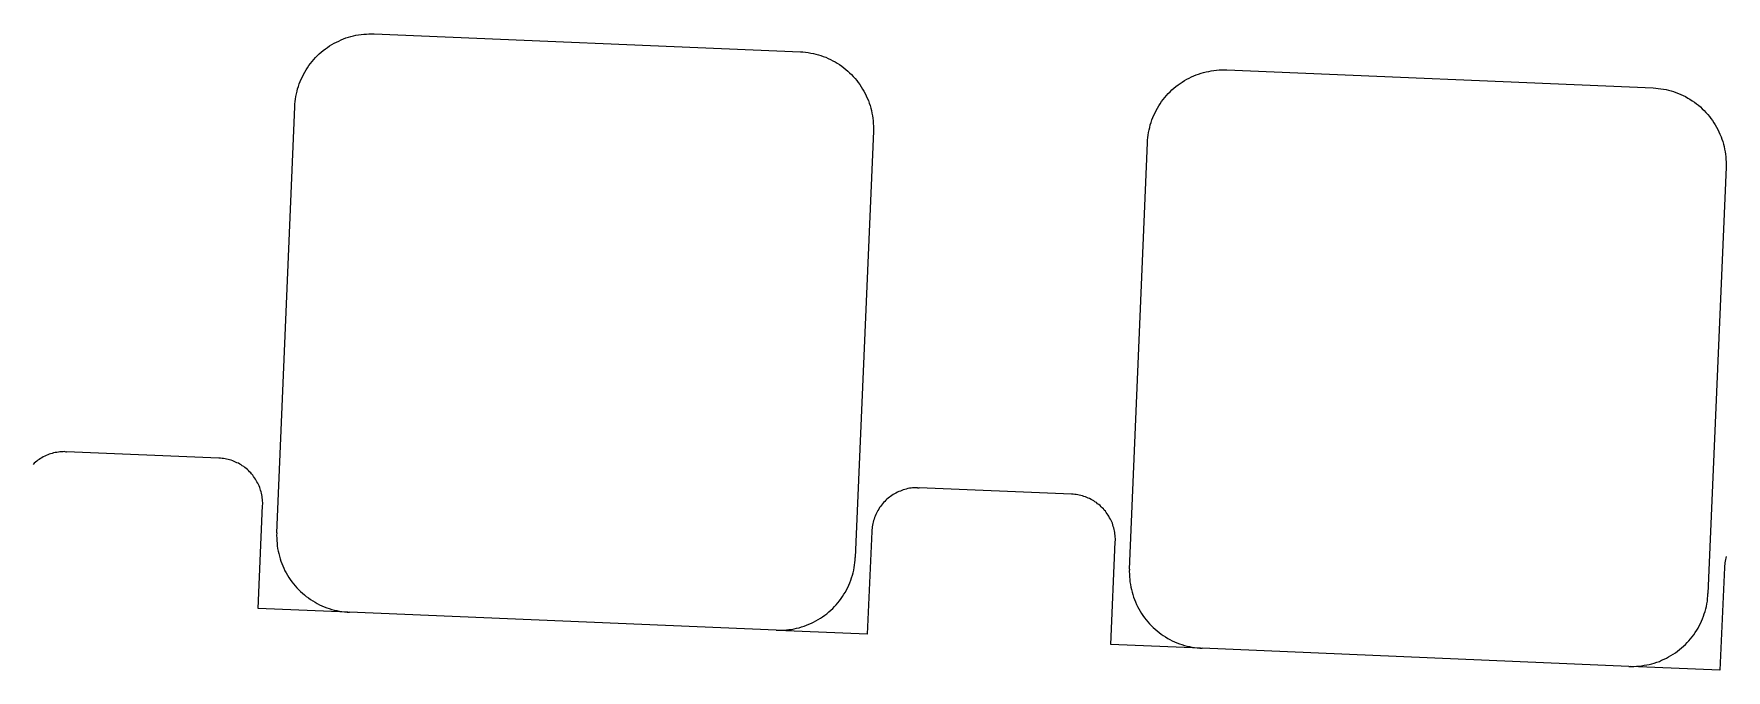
# Model space of a CAD drawing. Header units: millimetres. Extents: x -80 to 4518, y -398 to 2524.
# Drawn here: x 2236.5 to 2347.5, y 1790.8 to 1832.5 of the extents above; entities that cross this region are included whole.
import ezdxf

# ---------------------------------------------------------------- set-up
doc = ezdxf.new("R2010")
doc.units = ezdxf.units.MM
doc.layers.add('ZANO_R', color=7, linetype='Continuous', lineweight=0)

msp = doc.modelspace()

# ---------------------------------------------------------------- linework, layer by layer
at = {"layer": 'ZANO_R'}
for p, q in [((2256.78, 1832.2), (2256.94, 1832.26)), ((2256.94, 1832.26), (2257.1, 1832.31)), ((2257.1, 1832.31), (2257.27, 1832.36)), ((2257.27, 1832.36), (2257.43, 1832.4)), ((2257.43, 1832.4), (2257.6, 1832.44)), ((2257.6, 1832.44), (2257.77, 1832.47)), ((2257.77, 1832.47), (2257.94, 1832.49)), ((2257.94, 1832.49), (2258.11, 1832.51)), ((2258.11, 1832.51), (2258.28, 1832.52)), ((2258.28, 1832.52), (2258.45, 1832.53)), ((2258.45, 1832.53), (2258.62, 1832.53)), ((2258.62, 1832.53), (2258.79, 1832.53)), ((2258.79, 1832.53), (2286.76, 1831.35)), ((2255.07, 1831.1), (2255.19, 1831.21)), ((2255.19, 1831.21), (2255.32, 1831.33)), ((2255.32, 1831.33), (2255.45, 1831.44)), ((2255.45, 1831.44), (2255.59, 1831.54)), ((2255.59, 1831.54), (2255.73, 1831.64)), ((2255.73, 1831.64), (2255.87, 1831.74)), ((2255.87, 1831.74), (2256.01, 1831.83)), ((2256.01, 1831.83), (2256.16, 1831.91)), ((2256.16, 1831.91), (2256.31, 1831.99)), ((2256.31, 1831.99), (2256.47, 1832.06)), ((2256.47, 1832.06), (2256.62, 1832.13)), ((2256.62, 1832.13), (2256.78, 1832.2)), ((2286.76, 1831.35), (2286.93, 1831.34)), ((2286.93, 1831.34), (2287.1, 1831.32)), ((2287.1, 1831.32), (2287.27, 1831.3)), ((2287.27, 1831.3), (2287.44, 1831.27)), ((2287.44, 1831.27), (2287.61, 1831.24)), ((2287.61, 1831.24), (2287.77, 1831.2)), ((2287.77, 1831.2), (2287.94, 1831.15)), ((2287.94, 1831.15), (2288.1, 1831.1)), ((2288.1, 1831.1), (2288.26, 1831.05)), ((2254.16, 1829.87), (2254.24, 1830.02)), ((2254.24, 1830.02), (2254.33, 1830.16)), ((2254.33, 1830.16), (2254.42, 1830.31)), ((2254.42, 1830.31), (2254.51, 1830.45)), ((2254.51, 1830.45), (2254.62, 1830.59)), ((2254.62, 1830.59), (2254.72, 1830.72)), ((2254.72, 1830.72), (2254.83, 1830.85)), ((2254.83, 1830.85), (2254.95, 1830.97)), ((2254.95, 1830.97), (2255.07, 1831.1)), ((2288.26, 1831.05), (2288.42, 1830.99)), ((2288.42, 1830.99), (2288.58, 1830.92)), ((2288.58, 1830.92), (2288.73, 1830.85)), ((2288.73, 1830.85), (2288.89, 1830.77)), ((2288.89, 1830.77), (2289.04, 1830.69)), ((2289.04, 1830.69), (2289.18, 1830.6)), ((2289.18, 1830.6), (2289.33, 1830.51)), ((2289.33, 1830.51), (2289.47, 1830.41)), ((2289.47, 1830.41), (2289.6, 1830.31)), ((2289.6, 1830.31), (2289.74, 1830.2)), ((2289.74, 1830.2), (2289.87, 1830.09)), ((2289.87, 1830.09), (2289.99, 1829.98)), ((2313.05, 1829.95), (2313.22, 1829.99)), ((2313.22, 1829.99), (2313.38, 1830.03)), ((2313.38, 1830.03), (2313.55, 1830.07)), ((2313.55, 1830.07), (2313.72, 1830.1)), ((2313.72, 1830.1), (2313.89, 1830.13)), ((2313.89, 1830.13), (2314.06, 1830.15)), ((2314.06, 1830.15), (2314.23, 1830.16)), ((2314.23, 1830.16), (2314.4, 1830.17)), ((2314.4, 1830.17), (2314.57, 1830.17)), ((2314.57, 1830.17), (2314.74, 1830.16)), ((2314.74, 1830.16), (2342.71, 1828.98)), ((2253.73, 1828.76), (2253.77, 1828.92)), ((2253.77, 1828.92), (2253.82, 1829.08)), ((2253.82, 1829.08), (2253.88, 1829.24)), ((2253.88, 1829.24), (2253.94, 1829.4)), ((2253.94, 1829.4), (2254.01, 1829.56)), ((2254.01, 1829.56), (2254.08, 1829.72)), ((2254.08, 1829.72), (2254.16, 1829.87)), ((2289.99, 1829.98), (2290.12, 1829.86)), ((2290.12, 1829.86), (2290.23, 1829.73)), ((2290.23, 1829.73), (2290.35, 1829.61)), ((2290.35, 1829.61), (2290.46, 1829.47)), ((2290.46, 1829.47), (2290.56, 1829.34)), ((2290.56, 1829.34), (2290.66, 1829.2)), ((2290.66, 1829.2), (2290.75, 1829.06)), ((2290.75, 1829.06), (2290.84, 1828.91)), ((2290.84, 1828.91), (2290.93, 1828.77)), ((2311.14, 1828.85), (2311.27, 1828.96)), ((2311.27, 1828.96), (2311.4, 1829.07)), ((2311.4, 1829.07), (2311.54, 1829.18)), ((2311.54, 1829.18), (2311.68, 1829.28)), ((2311.68, 1829.28), (2311.82, 1829.37)), ((2311.82, 1829.37), (2311.96, 1829.46)), ((2311.96, 1829.46), (2312.11, 1829.55)), ((2312.11, 1829.55), (2312.26, 1829.63)), ((2312.26, 1829.63), (2312.42, 1829.7)), ((2312.42, 1829.7), (2312.57, 1829.77)), ((2312.57, 1829.77), (2312.73, 1829.83)), ((2312.73, 1829.83), (2312.89, 1829.89)), ((2312.89, 1829.89), (2313.05, 1829.95)), ((2342.71, 1828.98), (2342.88, 1828.97)), ((2342.88, 1828.97), (2343.05, 1828.95)), ((2343.05, 1828.95), (2343.22, 1828.93)), ((2343.22, 1828.93), (2343.39, 1828.91)), ((2343.39, 1828.91), (2343.56, 1828.87)), ((2253.58, 1827.74), (2253.59, 1827.91)), ((2253.59, 1827.91), (2253.61, 1828.08)), ((2253.61, 1828.08), (2253.63, 1828.25)), ((2253.63, 1828.25), (2253.66, 1828.42)), ((2253.66, 1828.42), (2253.69, 1828.59)), ((2253.69, 1828.59), (2253.73, 1828.76)), ((2290.93, 1828.77), (2291.01, 1828.61)), ((2291.01, 1828.61), (2291.08, 1828.46)), ((2291.08, 1828.46), (2291.15, 1828.3)), ((2291.15, 1828.3), (2291.22, 1828.15)), ((2291.22, 1828.15), (2291.28, 1827.99)), ((2291.28, 1827.99), (2291.33, 1827.82)), ((2291.33, 1827.82), (2291.38, 1827.66)), ((2310.19, 1827.65), (2310.28, 1827.8)), ((2310.28, 1827.8), (2310.37, 1827.94)), ((2310.37, 1827.94), (2310.46, 1828.08)), ((2310.46, 1828.08), (2310.57, 1828.22)), ((2310.57, 1828.22), (2310.67, 1828.35)), ((2310.67, 1828.35), (2310.78, 1828.48)), ((2310.78, 1828.48), (2310.9, 1828.61)), ((2310.9, 1828.61), (2311.02, 1828.73)), ((2311.02, 1828.73), (2311.14, 1828.85)), ((2343.56, 1828.87), (2343.72, 1828.83)), ((2343.72, 1828.83), (2343.89, 1828.79)), ((2343.89, 1828.79), (2344.05, 1828.74)), ((2344.05, 1828.74), (2344.21, 1828.68)), ((2344.21, 1828.68), (2344.37, 1828.62)), ((2344.37, 1828.62), (2344.53, 1828.56)), ((2344.53, 1828.56), (2344.69, 1828.48)), ((2344.69, 1828.48), (2344.84, 1828.41)), ((2344.84, 1828.41), (2344.99, 1828.32)), ((2344.99, 1828.32), (2345.13, 1828.24)), ((2345.13, 1828.24), (2345.28, 1828.14)), ((2345.28, 1828.14), (2345.42, 1828.05)), ((2345.42, 1828.05), (2345.55, 1827.94)), ((2345.55, 1827.94), (2345.69, 1827.84)), ((2345.69, 1827.84), (2345.82, 1827.73)), ((2252.4, 1799.77), (2253.58, 1827.74)), ((2291.38, 1827.66), (2291.42, 1827.49)), ((2291.42, 1827.49), (2291.45, 1827.33)), ((2291.45, 1827.33), (2291.49, 1827.16)), ((2291.49, 1827.16), (2291.51, 1826.99)), ((2291.51, 1826.99), (2291.53, 1826.82)), ((2291.53, 1826.82), (2291.54, 1826.65)), ((2309.72, 1826.56), (2309.77, 1826.72)), ((2309.77, 1826.72), (2309.83, 1826.88)), ((2309.83, 1826.88), (2309.89, 1827.04)), ((2309.89, 1827.04), (2309.96, 1827.2)), ((2309.96, 1827.2), (2310.03, 1827.35)), ((2310.03, 1827.35), (2310.11, 1827.5)), ((2310.11, 1827.5), (2310.19, 1827.65)), ((2345.82, 1827.73), (2345.94, 1827.61)), ((2345.94, 1827.61), (2346.07, 1827.49)), ((2346.07, 1827.49), (2346.18, 1827.37)), ((2346.18, 1827.37), (2346.3, 1827.24)), ((2346.3, 1827.24), (2346.41, 1827.11)), ((2346.41, 1827.11), (2346.51, 1826.97)), ((2346.51, 1826.97), (2346.61, 1826.84)), ((2346.61, 1826.84), (2346.7, 1826.69)), ((2346.7, 1826.69), (2346.79, 1826.55)), ((2291.55, 1826.14), (2290.36, 1798.16)), ((2291.54, 1826.65), (2291.55, 1826.48)), ((2291.55, 1826.48), (2291.55, 1826.31)), ((2291.55, 1826.31), (2291.55, 1826.14)), ((2309.53, 1825.38), (2309.54, 1825.55)), ((2309.54, 1825.55), (2309.56, 1825.72)), ((2309.56, 1825.72), (2309.58, 1825.89)), ((2309.58, 1825.89), (2309.61, 1826.06)), ((2309.61, 1826.06), (2309.64, 1826.22)), ((2309.64, 1826.22), (2309.68, 1826.39)), ((2309.68, 1826.39), (2309.72, 1826.56)), ((2346.79, 1826.55), (2346.88, 1826.4)), ((2346.88, 1826.4), (2346.96, 1826.25)), ((2346.96, 1826.25), (2347.03, 1826.1)), ((2347.03, 1826.1), (2347.1, 1825.94)), ((2347.1, 1825.94), (2347.17, 1825.78)), ((2347.17, 1825.78), (2347.23, 1825.62)), ((2347.23, 1825.62), (2347.28, 1825.46)), ((2308.35, 1797.4), (2309.53, 1825.38)), ((2347.28, 1825.46), (2347.33, 1825.3)), ((2347.33, 1825.3), (2347.37, 1825.13)), ((2347.37, 1825.13), (2347.4, 1824.96)), ((2347.4, 1824.96), (2347.44, 1824.79)), ((2347.44, 1824.79), (2347.46, 1824.63)), ((2347.46, 1824.63), (2347.48, 1824.46)), ((2347.48, 1824.46), (2347.49, 1824.29)), ((2347.5, 1823.77), (2346.31, 1795.8)), ((2347.49, 1824.29), (2347.5, 1824.12)), ((2347.5, 1824.12), (2347.5, 1823.94)), ((2347.5, 1823.94), (2347.5, 1823.77)), ((2236.65, 1804.48), (2236.57, 1804.41)), ((2236.73, 1804.54), (2236.65, 1804.48)), ((2236.82, 1804.6), (2236.73, 1804.54)), ((2236.9, 1804.65), (2236.82, 1804.6)), ((2236.99, 1804.71), (2236.9, 1804.65)), ((2237.08, 1804.76), (2236.99, 1804.71)), ((2237.18, 1804.8), (2237.08, 1804.76)), ((2237.27, 1804.85), (2237.18, 1804.8)), ((2237.37, 1804.89), (2237.27, 1804.85)), ((2237.47, 1804.93), (2237.37, 1804.89)), ((2237.56, 1804.96), (2237.47, 1804.93)), ((2237.66, 1804.99), (2237.56, 1804.96)), ((2237.76, 1805.02), (2237.66, 1804.99)), ((2237.87, 1805.04), (2237.76, 1805.02)), ((2237.97, 1805.06), (2237.87, 1805.04)), ((2238.07, 1805.08), (2237.97, 1805.06)), ((2238.17, 1805.09), (2238.07, 1805.08)), ((2238.28, 1805.1), (2238.17, 1805.09)), ((2238.38, 1805.1), (2238.28, 1805.1)), ((2238.49, 1805.11), (2238.38, 1805.1)), ((2238.49, 1805.11), (2238.55, 1805.1)), ((2238.55, 1805.1), (2238.61, 1805.1)), ((2248.6, 1804.68), (2238.61, 1805.1)), ((2248.71, 1804.67), (2248.6, 1804.68)), ((2248.81, 1804.66), (2248.71, 1804.67)), ((2248.91, 1804.65), (2248.81, 1804.66)), ((2249.01, 1804.64), (2248.91, 1804.65)), ((2249.11, 1804.62), (2249.01, 1804.64)), ((2249.21, 1804.59), (2249.11, 1804.62)), ((2249.31, 1804.57), (2249.21, 1804.59)), ((2249.41, 1804.54), (2249.31, 1804.57)), ((2249.51, 1804.5), (2249.41, 1804.54)), ((2249.6, 1804.46), (2249.51, 1804.5)), ((2249.69, 1804.42), (2249.6, 1804.46)), ((2236.49, 1804.34), (2236.41, 1804.27)), ((2236.57, 1804.41), (2236.49, 1804.34)), ((2249.79, 1804.38), (2249.69, 1804.42)), ((2249.88, 1804.34), (2249.79, 1804.38)), ((2249.97, 1804.29), (2249.88, 1804.34)), ((2250.06, 1804.23), (2249.97, 1804.29)), ((2250.14, 1804.18), (2250.06, 1804.23)), ((2250.23, 1804.12), (2250.14, 1804.18)), ((2250.31, 1804.06), (2250.23, 1804.12)), ((2250.39, 1803.99), (2250.31, 1804.06)), ((2250.47, 1803.93), (2250.39, 1803.99)), ((2250.54, 1803.86), (2250.47, 1803.93)), ((2250.62, 1803.79), (2250.54, 1803.86)), ((2250.69, 1803.71), (2250.62, 1803.79)), ((2250.75, 1803.64), (2250.69, 1803.71)), ((2250.82, 1803.56), (2250.75, 1803.64)), ((2250.88, 1803.48), (2250.82, 1803.56)), ((2250.94, 1803.39), (2250.88, 1803.48)), ((2251, 1803.31), (2250.94, 1803.39)), ((2251.05, 1803.22), (2251, 1803.31)), ((2251.1, 1803.13), (2251.05, 1803.22)), ((2251.15, 1803.04), (2251.1, 1803.13)), ((2251.2, 1802.95), (2251.15, 1803.04)), ((2251.24, 1802.86), (2251.2, 1802.95)), ((2251.28, 1802.76), (2251.24, 1802.86)), ((2251.31, 1802.66), (2251.28, 1802.76)), ((2251.34, 1802.57), (2251.31, 1802.66)), ((2251.37, 1802.47), (2251.34, 1802.57)), ((2251.4, 1802.37), (2251.37, 1802.47)), ((2251.42, 1802.27), (2251.4, 1802.37)), ((2251.44, 1802.17), (2251.42, 1802.27)), ((2292.77, 1802.23), (2292.68, 1802.17)), ((2292.85, 1802.29), (2292.77, 1802.23)), ((2292.94, 1802.34), (2292.85, 1802.29)), ((2293.03, 1802.39), (2292.94, 1802.34)), ((2293.13, 1802.44), (2293.03, 1802.39)), ((2293.22, 1802.48), (2293.13, 1802.44)), ((2293.32, 1802.52), (2293.22, 1802.48)), ((2293.42, 1802.56), (2293.32, 1802.52)), ((2293.51, 1802.6), (2293.42, 1802.56)), ((2293.61, 1802.63), (2293.51, 1802.6)), ((2293.71, 1802.65), (2293.61, 1802.63)), ((2293.82, 1802.68), (2293.71, 1802.65)), ((2293.92, 1802.7), (2293.82, 1802.68)), ((2294.02, 1802.71), (2293.92, 1802.7)), ((2294.12, 1802.72), (2294.02, 1802.71)), ((2294.23, 1802.73), (2294.12, 1802.72)), ((2294.33, 1802.74), (2294.23, 1802.73)), ((2294.44, 1802.74), (2294.33, 1802.74)), ((2294.44, 1802.74), (2294.5, 1802.74)), ((2294.5, 1802.74), (2294.56, 1802.74)), ((2304.55, 1802.32), (2294.56, 1802.74)), ((2304.66, 1802.31), (2304.55, 1802.32)), ((2304.76, 1802.3), (2304.66, 1802.31)), ((2304.86, 1802.29), (2304.76, 1802.3)), ((2304.96, 1802.27), (2304.86, 1802.29)), ((2305.06, 1802.25), (2304.96, 1802.27)), ((2305.16, 1802.23), (2305.06, 1802.25)), ((2305.26, 1802.2), (2305.16, 1802.23)), ((2251.19, 1794.82), (2251.47, 1801.56)), ((2251.45, 1802.07), (2251.44, 1802.17)), ((2251.46, 1801.97), (2251.45, 1802.07)), ((2251.47, 1801.86), (2251.46, 1801.97)), ((2251.48, 1801.76), (2251.47, 1801.86)), ((2251.47, 1801.56), (2251.48, 1801.66)), ((2251.48, 1801.66), (2251.48, 1801.76)), ((2291.79, 1801.16), (2291.75, 1801.07)), ((2291.85, 1801.25), (2291.79, 1801.16)), ((2291.9, 1801.34), (2291.85, 1801.25)), ((2291.96, 1801.43), (2291.9, 1801.34)), ((2292.02, 1801.51), (2291.96, 1801.43)), ((2292.08, 1801.6), (2292.02, 1801.51)), ((2292.15, 1801.68), (2292.08, 1801.6)), ((2292.22, 1801.76), (2292.15, 1801.68)), ((2292.29, 1801.83), (2292.22, 1801.76)), ((2292.36, 1801.91), (2292.29, 1801.83)), ((2292.44, 1801.98), (2292.36, 1801.91)), ((2292.52, 1802.05), (2292.44, 1801.98)), ((2292.6, 1802.11), (2292.52, 1802.05)), ((2292.68, 1802.17), (2292.6, 1802.11)), ((2305.36, 1802.17), (2305.26, 1802.2)), ((2305.46, 1802.14), (2305.36, 1802.17)), ((2305.55, 1802.1), (2305.46, 1802.14)), ((2305.65, 1802.06), (2305.55, 1802.1)), ((2305.74, 1802.02), (2305.65, 1802.06)), ((2305.83, 1801.97), (2305.74, 1802.02)), ((2305.92, 1801.92), (2305.83, 1801.97)), ((2306.01, 1801.87), (2305.92, 1801.92)), ((2306.09, 1801.81), (2306.01, 1801.87)), ((2306.18, 1801.76), (2306.09, 1801.81)), ((2306.26, 1801.69), (2306.18, 1801.76)), ((2306.34, 1801.63), (2306.26, 1801.69)), ((2306.42, 1801.56), (2306.34, 1801.63)), ((2306.49, 1801.49), (2306.42, 1801.56)), ((2306.57, 1801.42), (2306.49, 1801.49)), ((2306.64, 1801.35), (2306.57, 1801.42)), ((2306.7, 1801.27), (2306.64, 1801.35)), ((2306.77, 1801.19), (2306.7, 1801.27)), ((2306.83, 1801.11), (2306.77, 1801.19)), ((2291.46, 1800.08), (2291.45, 1799.97)), ((2291.47, 1800.18), (2291.46, 1800.08)), ((2291.49, 1800.28), (2291.47, 1800.18)), ((2291.51, 1800.38), (2291.49, 1800.28)), ((2291.53, 1800.48), (2291.51, 1800.38)), ((2291.56, 1800.59), (2291.53, 1800.48)), ((2291.59, 1800.68), (2291.56, 1800.59)), ((2291.62, 1800.78), (2291.59, 1800.68)), ((2291.66, 1800.88), (2291.62, 1800.78)), ((2291.7, 1800.98), (2291.66, 1800.88)), ((2291.75, 1801.07), (2291.7, 1800.98)), ((2306.89, 1801.03), (2306.83, 1801.11)), ((2306.95, 1800.94), (2306.89, 1801.03)), ((2307, 1800.86), (2306.95, 1800.94)), ((2307.05, 1800.77), (2307, 1800.86)), ((2307.1, 1800.68), (2307.05, 1800.77)), ((2307.15, 1800.58), (2307.1, 1800.68)), ((2307.19, 1800.49), (2307.15, 1800.58)), ((2307.23, 1800.4), (2307.19, 1800.49)), ((2307.26, 1800.3), (2307.23, 1800.4)), ((2307.29, 1800.2), (2307.26, 1800.3)), ((2307.32, 1800.1), (2307.29, 1800.2)), ((2307.35, 1800), (2307.32, 1800.1)), ((2252.4, 1799.77), (2252.39, 1799.6)), ((2252.39, 1799.6), (2252.4, 1799.43)), ((2252.4, 1799.43), (2252.4, 1799.26)), ((2252.4, 1799.26), (2252.42, 1799.09)), ((2252.42, 1799.09), (2252.43, 1798.92)), ((2252.43, 1798.92), (2252.46, 1798.75)), ((2291.44, 1799.87), (2291.15, 1793.13)), ((2291.45, 1799.97), (2291.44, 1799.87)), ((2307.14, 1792.45), (2307.42, 1799.19)), ((2307.37, 1799.9), (2307.35, 1800)), ((2307.39, 1799.8), (2307.37, 1799.9)), ((2307.4, 1799.7), (2307.39, 1799.8)), ((2307.41, 1799.6), (2307.4, 1799.7)), ((2307.42, 1799.5), (2307.41, 1799.6)), ((2307.43, 1799.4), (2307.42, 1799.5)), ((2307.42, 1799.19), (2307.43, 1799.29)), ((2307.43, 1799.29), (2307.43, 1799.4)), ((2252.46, 1798.75), (2252.49, 1798.58)), ((2252.49, 1798.58), (2252.53, 1798.41)), ((2252.53, 1798.41), (2252.57, 1798.25)), ((2252.57, 1798.25), (2252.62, 1798.08)), ((2252.62, 1798.08), (2252.67, 1797.92)), ((2252.67, 1797.92), (2252.73, 1797.76)), ((2290.32, 1797.65), (2290.34, 1797.82)), ((2290.34, 1797.82), (2290.35, 1797.99)), ((2290.35, 1797.99), (2290.36, 1798.16)), ((2347.42, 1797.81), (2347.41, 1797.71)), ((2347.44, 1797.92), (2347.42, 1797.81)), ((2347.46, 1798.02), (2347.44, 1797.92)), ((2347.48, 1798.12), (2347.46, 1798.02)), ((2347.51, 1798.22), (2347.48, 1798.12)), ((2252.73, 1797.76), (2252.79, 1797.6)), ((2252.79, 1797.6), (2252.86, 1797.45)), ((2252.86, 1797.45), (2252.94, 1797.29)), ((2252.94, 1797.29), (2253.02, 1797.14)), ((2253.02, 1797.14), (2253.1, 1796.99)), ((2253.1, 1796.99), (2253.19, 1796.85)), ((2253.19, 1796.85), (2253.29, 1796.71)), ((2253.29, 1796.71), (2253.39, 1796.57)), ((2290.07, 1796.66), (2290.12, 1796.82)), ((2290.12, 1796.82), (2290.17, 1796.99)), ((2290.17, 1796.99), (2290.22, 1797.15)), ((2290.22, 1797.15), (2290.26, 1797.32)), ((2290.26, 1797.32), (2290.29, 1797.49)), ((2290.29, 1797.49), (2290.32, 1797.65)), ((2308.35, 1797.4), (2308.34, 1797.23)), ((2308.34, 1797.23), (2308.35, 1797.06)), ((2308.35, 1797.06), (2308.35, 1796.89)), ((2308.35, 1796.89), (2308.37, 1796.72)), ((2308.37, 1796.72), (2308.38, 1796.55)), ((2347.39, 1797.5), (2347.1, 1790.76)), ((2347.4, 1797.61), (2347.39, 1797.5)), ((2347.41, 1797.71), (2347.4, 1797.61)), ((2253.39, 1796.57), (2253.49, 1796.43)), ((2253.49, 1796.43), (2253.6, 1796.3)), ((2253.6, 1796.3), (2253.71, 1796.17)), ((2253.71, 1796.17), (2253.83, 1796.05)), ((2253.83, 1796.05), (2253.95, 1795.93)), ((2253.95, 1795.93), (2254.08, 1795.82)), ((2254.08, 1795.82), (2254.21, 1795.7)), ((2254.21, 1795.7), (2254.34, 1795.6)), ((2254.34, 1795.6), (2254.48, 1795.5)), ((2289.43, 1795.46), (2289.53, 1795.6)), ((2289.53, 1795.6), (2289.62, 1795.74)), ((2289.62, 1795.74), (2289.71, 1795.89)), ((2289.71, 1795.89), (2289.79, 1796.04)), ((2289.79, 1796.04), (2289.87, 1796.19)), ((2289.87, 1796.19), (2289.94, 1796.35)), ((2289.94, 1796.35), (2290.01, 1796.5)), ((2290.01, 1796.5), (2290.07, 1796.66)), ((2308.38, 1796.55), (2308.41, 1796.38)), ((2308.41, 1796.38), (2308.44, 1796.21)), ((2308.44, 1796.21), (2308.48, 1796.05)), ((2308.48, 1796.05), (2308.52, 1795.88)), ((2308.52, 1795.88), (2308.57, 1795.72)), ((2308.57, 1795.72), (2308.62, 1795.56)), ((2346.29, 1795.46), (2346.3, 1795.63)), ((2346.3, 1795.63), (2346.31, 1795.8)), ((2257.07, 1794.57), (2251.19, 1794.82)), ((2254.48, 1795.5), (2254.62, 1795.4)), ((2254.62, 1795.4), (2254.76, 1795.31)), ((2254.76, 1795.31), (2254.91, 1795.22)), ((2254.91, 1795.22), (2255.06, 1795.14)), ((2255.06, 1795.14), (2255.21, 1795.06)), ((2255.21, 1795.06), (2255.36, 1794.99)), ((2255.36, 1794.99), (2255.52, 1794.92)), ((2255.52, 1794.92), (2255.68, 1794.86)), ((2255.68, 1794.86), (2255.84, 1794.8)), ((2255.84, 1794.8), (2256.01, 1794.75)), ((2256.01, 1794.75), (2256.17, 1794.71)), ((2256.17, 1794.71), (2256.34, 1794.67)), ((2256.34, 1794.67), (2256.5, 1794.64)), ((2256.5, 1794.64), (2256.67, 1794.61)), ((2256.67, 1794.61), (2256.84, 1794.59)), ((2256.84, 1794.59), (2257.01, 1794.57)), ((2257.01, 1794.57), (2257.18, 1794.56)), ((2285.16, 1793.38), (2257.18, 1794.56)), ((2288.36, 1794.37), (2288.49, 1794.47)), ((2288.49, 1794.47), (2288.62, 1794.58)), ((2288.62, 1794.58), (2288.75, 1794.69)), ((2288.75, 1794.69), (2288.88, 1794.81)), ((2288.88, 1794.81), (2289, 1794.93)), ((2289, 1794.93), (2289.11, 1795.06)), ((2289.11, 1795.06), (2289.22, 1795.19)), ((2289.22, 1795.19), (2289.33, 1795.32)), ((2289.33, 1795.32), (2289.43, 1795.46)), ((2308.62, 1795.56), (2308.68, 1795.4)), ((2308.68, 1795.4), (2308.74, 1795.24)), ((2308.74, 1795.24), (2308.81, 1795.08)), ((2308.81, 1795.08), (2308.89, 1794.93)), ((2308.89, 1794.93), (2308.97, 1794.78)), ((2308.97, 1794.78), (2309.05, 1794.63)), ((2309.05, 1794.63), (2309.14, 1794.48)), ((2309.14, 1794.48), (2309.24, 1794.34)), ((2346.02, 1794.3), (2346.07, 1794.46)), ((2346.07, 1794.46), (2346.12, 1794.62)), ((2346.12, 1794.62), (2346.17, 1794.79)), ((2346.17, 1794.79), (2346.21, 1794.95)), ((2346.21, 1794.95), (2346.24, 1795.12)), ((2346.24, 1795.12), (2346.27, 1795.29)), ((2346.27, 1795.29), (2346.29, 1795.46)), ((2285.16, 1793.38), (2285.33, 1793.38)), ((2291.15, 1793.13), (2285.27, 1793.37)), ((2285.33, 1793.38), (2285.5, 1793.38)), ((2285.5, 1793.38), (2285.67, 1793.38)), ((2285.67, 1793.38), (2285.84, 1793.4)), ((2285.84, 1793.4), (2286.01, 1793.42)), ((2286.01, 1793.42), (2286.18, 1793.44)), ((2286.18, 1793.44), (2286.35, 1793.47)), ((2286.35, 1793.47), (2286.51, 1793.51)), ((2286.51, 1793.51), (2286.68, 1793.55)), ((2286.68, 1793.55), (2286.84, 1793.6)), ((2286.84, 1793.6), (2287, 1793.65)), ((2287, 1793.65), (2287.17, 1793.71)), ((2287.17, 1793.71), (2287.32, 1793.77)), ((2287.32, 1793.77), (2287.48, 1793.84)), ((2287.48, 1793.84), (2287.63, 1793.92)), ((2287.63, 1793.92), (2287.78, 1794)), ((2287.78, 1794), (2287.93, 1794.08)), ((2287.93, 1794.08), (2288.08, 1794.17)), ((2288.08, 1794.17), (2288.22, 1794.27)), ((2288.22, 1794.27), (2288.36, 1794.37)), ((2309.24, 1794.34), (2309.34, 1794.2)), ((2309.34, 1794.2), (2309.44, 1794.07)), ((2309.44, 1794.07), (2309.55, 1793.94)), ((2309.55, 1793.94), (2309.66, 1793.81)), ((2309.66, 1793.81), (2309.78, 1793.69)), ((2309.78, 1793.69), (2309.9, 1793.57)), ((2309.9, 1793.57), (2310.03, 1793.45)), ((2310.03, 1793.45), (2310.16, 1793.34)), ((2345.48, 1793.23), (2345.57, 1793.38)), ((2345.57, 1793.38), (2345.66, 1793.52)), ((2345.66, 1793.52), (2345.74, 1793.67)), ((2345.74, 1793.67), (2345.82, 1793.83)), ((2345.82, 1793.83), (2345.89, 1793.98)), ((2345.89, 1793.98), (2345.96, 1794.14)), ((2345.96, 1794.14), (2346.02, 1794.3)), ((2313.02, 1792.2), (2307.14, 1792.45)), ((2310.16, 1793.34), (2310.29, 1793.23)), ((2310.29, 1793.23), (2310.43, 1793.13)), ((2310.43, 1793.13), (2310.57, 1793.03)), ((2310.57, 1793.03), (2310.71, 1792.94)), ((2310.71, 1792.94), (2310.86, 1792.85)), ((2310.86, 1792.85), (2311.01, 1792.77)), ((2311.01, 1792.77), (2311.16, 1792.69)), ((2311.16, 1792.69), (2311.31, 1792.62)), ((2311.31, 1792.62), (2311.47, 1792.56)), ((2311.47, 1792.56), (2311.63, 1792.49)), ((2311.63, 1792.49), (2311.79, 1792.44)), ((2311.79, 1792.44), (2311.96, 1792.39)), ((2311.96, 1792.39), (2312.12, 1792.34)), ((2312.12, 1792.34), (2312.29, 1792.31)), ((2312.29, 1792.31), (2312.45, 1792.27)), ((2312.45, 1792.27), (2312.62, 1792.24)), ((2312.62, 1792.24), (2312.79, 1792.22)), ((2344.57, 1792.22), (2344.7, 1792.33)), ((2344.7, 1792.33), (2344.83, 1792.45)), ((2344.83, 1792.45), (2344.95, 1792.57)), ((2344.95, 1792.57), (2345.06, 1792.69)), ((2345.06, 1792.69), (2345.17, 1792.82)), ((2345.17, 1792.82), (2345.28, 1792.96)), ((2345.28, 1792.96), (2345.38, 1793.09)), ((2345.38, 1793.09), (2345.48, 1793.23)), ((2312.79, 1792.22), (2312.96, 1792.21)), ((2312.96, 1792.21), (2313.13, 1792.2)), ((2341.11, 1791.01), (2313.13, 1792.2)), ((2342.3, 1791.11), (2342.46, 1791.14)), ((2342.46, 1791.14), (2342.63, 1791.18)), ((2342.63, 1791.18), (2342.79, 1791.23)), ((2342.79, 1791.23), (2342.95, 1791.29)), ((2342.95, 1791.29), (2343.12, 1791.34)), ((2343.12, 1791.34), (2343.27, 1791.41)), ((2343.27, 1791.41), (2343.43, 1791.48)), ((2343.43, 1791.48), (2343.58, 1791.55)), ((2343.58, 1791.55), (2343.73, 1791.63)), ((2343.73, 1791.63), (2343.88, 1791.72)), ((2343.88, 1791.72), (2344.03, 1791.81)), ((2344.03, 1791.81), (2344.17, 1791.9)), ((2344.17, 1791.9), (2344.31, 1792)), ((2344.31, 1792), (2344.44, 1792.11)), ((2344.44, 1792.11), (2344.57, 1792.22)), ((2341.11, 1791.01), (2341.28, 1791.01)), ((2347.1, 1790.76), (2341.22, 1791.01)), ((2341.28, 1791.01), (2341.45, 1791.01)), ((2341.45, 1791.01), (2341.62, 1791.02)), ((2341.62, 1791.02), (2341.79, 1791.03)), ((2341.79, 1791.03), (2341.96, 1791.05)), ((2341.96, 1791.05), (2342.13, 1791.08)), ((2342.13, 1791.08), (2342.3, 1791.11))]:
    msp.add_line(p, q, dxfattribs=at)

doc.saveas('drawing.dxf')
